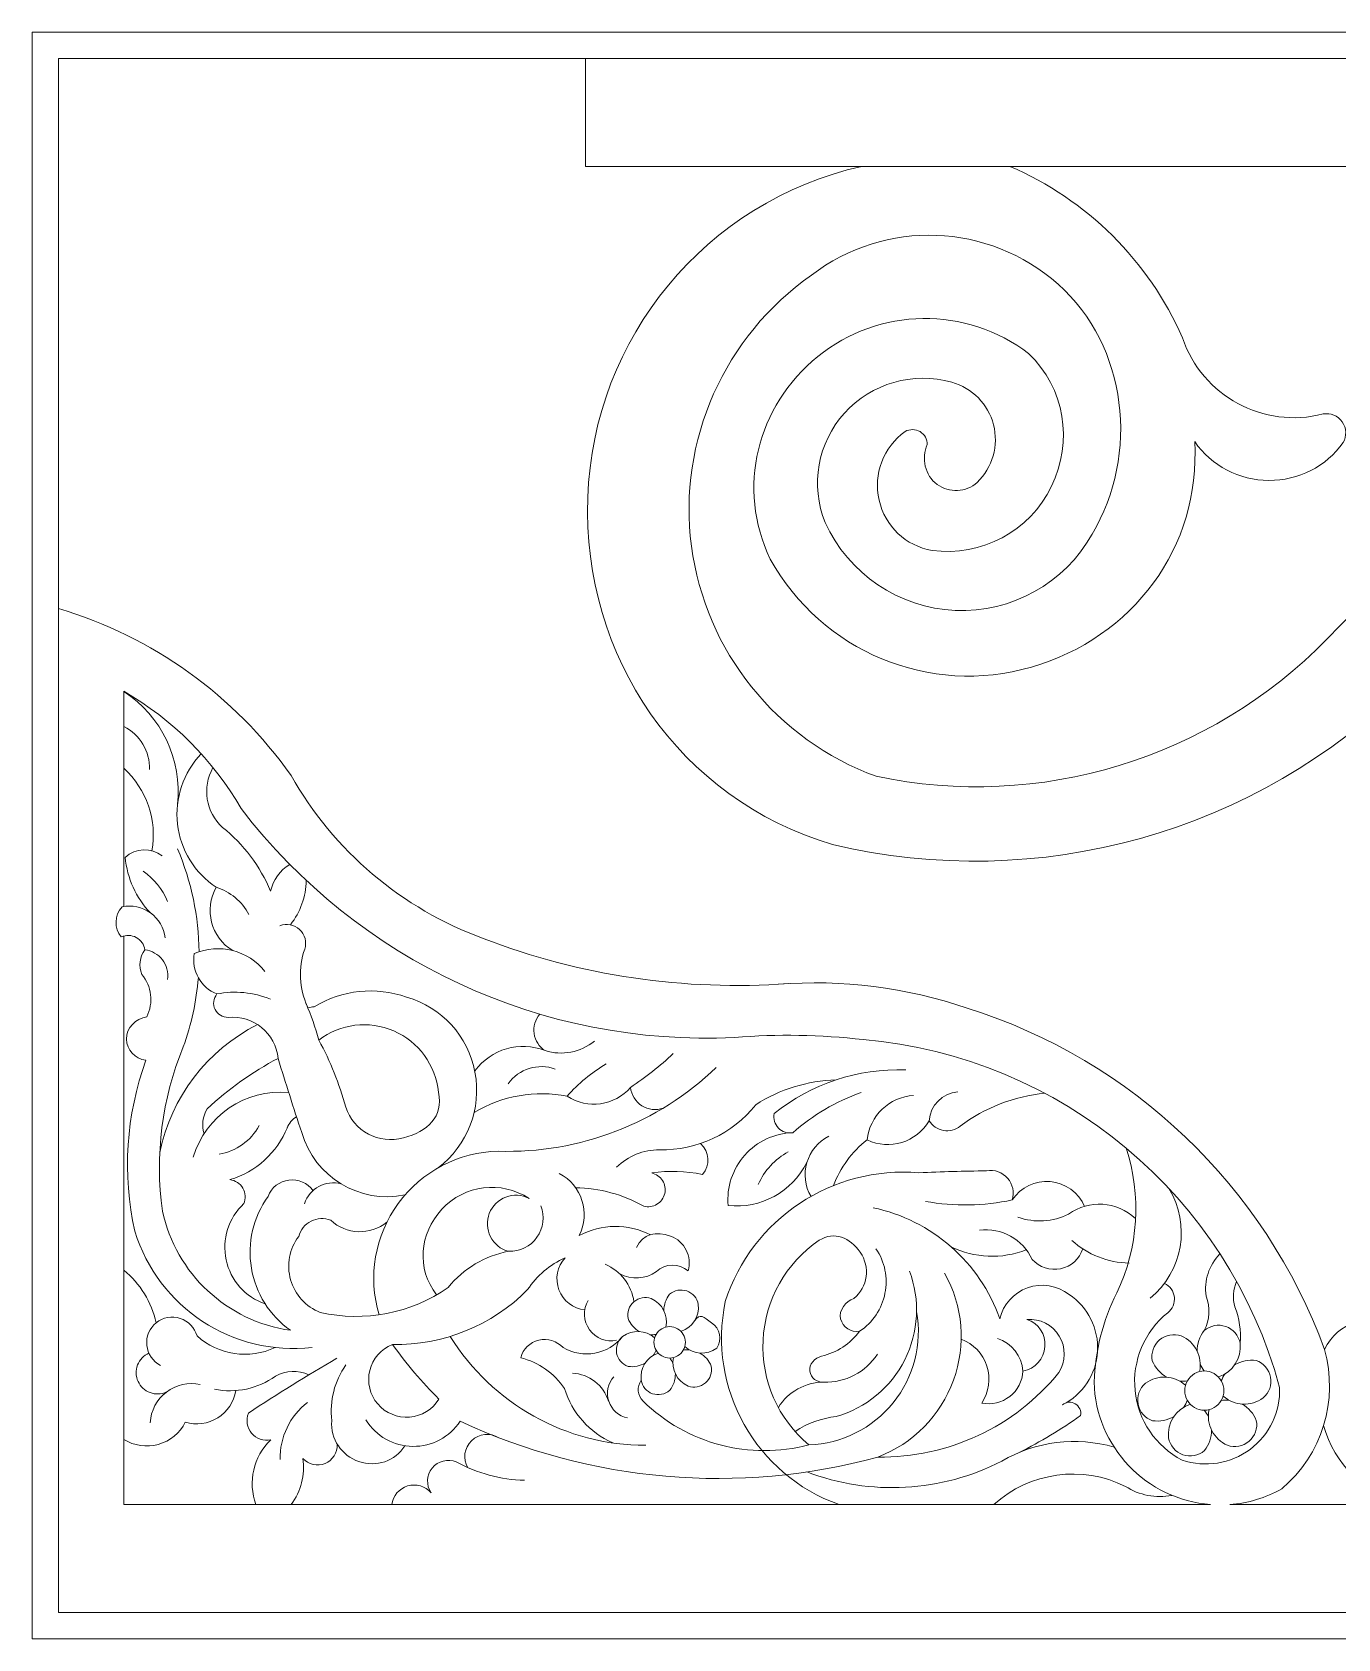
# Model space of a CAD drawing. Header units: millimetres. Extents: x 4867 to 5113, y 1528 to 1787.
# Drawn here: x 4868.6 to 4967.8, y 1665.4 to 1787.4 of the extents above; entities that cross this region are included whole.
import ezdxf

# ---------------------------------------------------------------- set-up
doc = ezdxf.new("R2010")
doc.units = ezdxf.units.MM
doc.header["$MEASUREMENT"] = 0
doc.layers.add('SITARA ALL', color=18, linetype='Continuous', true_color=0x000000)

msp = doc.modelspace()

# ---------------------------------------------------------------- linework, layer by layer
at = {"layer": 'SITARA ALL', "lineweight": 9}
for points, knots in [([(4868.61, 1787.41), (4868.61, 1787.41), (5112.61, 1787.41), (5112.61, 1787.41), (5112.61, 1787.41), (5112.61, 1665.41), (5112.61, 1665.41), (5112.61, 1665.41), (4868.61, 1665.41), (4868.61, 1665.41), (4868.61, 1665.41), (4868.61, 1787.41), (4868.61, 1787.41)], [0, 0, 0, 0, 0.25, 0.25, 0.25, 0.5, 0.5, 0.5, 0.75, 0.75, 0.75, 1, 1, 1, 1]), ([(4870.61, 1785.41), (4870.61, 1785.41), (4870.61, 1667.41), (4870.61, 1667.41), (4870.61, 1667.41), (5110.61, 1667.41), (5110.61, 1667.41), (5110.61, 1667.41), (5110.61, 1785.41), (5110.61, 1785.41), (5110.61, 1785.41), (4870.61, 1785.41), (4870.61, 1785.41)], [0, 0, 0, 0, 0.25, 0.25, 0.25, 0.5, 0.5, 0.5, 0.75, 0.75, 0.75, 1, 1, 1, 1]), ([(5003.82, 1777.22), (5003.82, 1777.22), (4910.63, 1777.22), (4910.63, 1777.22), (4910.63, 1777.22), (4910.63, 1785.41), (4910.63, 1785.41), (4910.63, 1785.41), (5110.61, 1785.41), (5110.61, 1785.41), (5110.61, 1785.41), (5110.61, 1709.18), (5110.61, 1709.18), (5103.47, 1711.3), (5097.25, 1715.77), (5092.95, 1721.85), (5089.7, 1727.58), (5084.53, 1731.97), (5078.34, 1734.23), (5070.96, 1737.07), (5063.06, 1738.24), (5055.17, 1737.66)], [0, 0, 0, 0, 0.125, 0.125, 0.125, 0.25, 0.25, 0.25, 0.375, 0.375, 0.375, 0.5, 0.5, 0.5, 0.625, 0.625, 0.625, 0.75, 0.75, 0.75, 1, 1, 1, 1]), ([(5014.53, 1771.21), (5013.7, 1774.16), (5011.38, 1776.45), (5008.42, 1777.24), (5005.46, 1778.03), (5002.33, 1777.23), (5000.14, 1775.09), (4989.15, 1763.76), (4978.08, 1752.5), (4966.94, 1741.33), (4958.07, 1732.22), (4945.14, 1728.29), (4932.7, 1730.91), (4925.13, 1733.67), (4919.73, 1740.41), (4918.68, 1748.39), (4917.63, 1756.38), (4921.19, 1764.34), (4927.79, 1768.96), (4933.39, 1773.25), (4941.25, 1772.96), (4946.53, 1768.27), (4951.8, 1763.58), (4952.72, 1755.35), (4949.11, 1749.29), (4947.01, 1745.56), (4943, 1743.32), (4938.72, 1743.5), (4934.45, 1743.68), (4930.61, 1746.29), (4928.83, 1750.18), (4927.69, 1753), (4928.27, 1756.23), (4930.3, 1758.49), (4932.34, 1760.75), (4935.52, 1761.65), (4938.45, 1760.83), (4940.01, 1760.4), (4941.22, 1759.16), (4941.62, 1757.6), (4942.03, 1756.03), (4941.54, 1754.35), (4940.38, 1753.22), (4939.53, 1752.46), (4938.26, 1752.4), (4937.34, 1753.07), (4936.41, 1753.75), (4936.12, 1755.05), (4936.59, 1756.09), (4936.6, 1756.49), (4936.39, 1756.87), (4936.04, 1757.08), (4935.69, 1757.28), (4935.27, 1757.29), (4934.91, 1757.09), (4933.26, 1755.91), (4932.48, 1753.86), (4932.93, 1751.88), (4933.38, 1749.9), (4934.95, 1748.4), (4936.95, 1748.06), (4940.71, 1747.55), (4944.38, 1749.51), (4946.03, 1752.93), (4947.69, 1756.35), (4947.03, 1760.37), (4944.29, 1763.01), (4939.55, 1766.64), (4932.92, 1766.55), (4928.28, 1762.78), (4923.64, 1759.01), (4922.08, 1752.8), (4924.67, 1747.4), (4928.55, 1740.37), (4936.78, 1736.96), (4944.5, 1739.2), (4952.21, 1741.43), (4957.37, 1748.3), (4956.9, 1756.32), (4958.18, 1754.48), (4960.29, 1753.38), (4962.53, 1753.37), (4964.78, 1753.36), (4966.88, 1754.42), (4968.18, 1756.25), (4968.46, 1756.75), (4968.43, 1757.36), (4968.1, 1757.82), (4967.78, 1758.29), (4967.22, 1758.52), (4966.66, 1758.42), (4962.13, 1757.25), (4957.47, 1759.78), (4955.97, 1764.21), (4953.4, 1770.05), (4948.72, 1774.7), (4942.86, 1777.22)], [0, 0, 0, 0, 0.030303, 0.030303, 0.030303, 0.060606, 0.060606, 0.060606, 0.090909, 0.090909, 0.090909, 0.121212, 0.121212, 0.121212, 0.151515, 0.151515, 0.151515, 0.181818, 0.181818, 0.181818, 0.212121, 0.212121, 0.212121, 0.242424, 0.242424, 0.242424, 0.272727, 0.272727, 0.272727, 0.30303, 0.30303, 0.30303, 0.333333, 0.333333, 0.333333, 0.363636, 0.363636, 0.363636, 0.393939, 0.393939, 0.393939, 0.424242, 0.424242, 0.424242, 0.454545, 0.454545, 0.454545, 0.484848, 0.484848, 0.484848, 0.515152, 0.515152, 0.515152, 0.545455, 0.545455, 0.545455, 0.575758, 0.575758, 0.575758, 0.606061, 0.606061, 0.606061, 0.636364, 0.636364, 0.636364, 0.666667, 0.666667, 0.666667, 0.69697, 0.69697, 0.69697, 0.727273, 0.727273, 0.727273, 0.757576, 0.757576, 0.757576, 0.787879, 0.787879, 0.787879, 0.818182, 0.818182, 0.818182, 0.848485, 0.848485, 0.848485, 0.878788, 0.878788, 0.878788, 0.909091, 0.909091, 0.909091, 0.939394, 0.939394, 0.939394, 1, 1, 1, 1]), ([(4931.62, 1777.22), (4919.77, 1774.54), (4911.22, 1764.22), (4910.81, 1752.08), (4910.39, 1739.95), (4917.76, 1729.2), (4929.39, 1725.73), (4945.08, 1722), (4961.57, 1726.62), (4973.02, 1737.98), (4974.52, 1739.23), (4976.12, 1740.37), (4977.79, 1741.39), (4979.46, 1743.24), (4981.97, 1744.11), (4984.43, 1743.7), (4986.9, 1743.3), (4989, 1741.65), (4989.99, 1739.35), (4991.64, 1739.8), (4992.88, 1741.15), (4993.19, 1742.83), (4993.5, 1744.51), (4992.85, 1746.2), (4991.47, 1747.21), (4987.65, 1749), (4983.16, 1748.64), (4979.68, 1746.25)], [0, 0, 0, 0, 0.1, 0.1, 0.1, 0.2, 0.2, 0.2, 0.3, 0.3, 0.3, 0.4, 0.4, 0.4, 0.5, 0.5, 0.5, 0.6, 0.6, 0.6, 0.7, 0.7, 0.7, 0.8, 0.8, 0.8, 1, 1, 1, 1]), ([(4977.39, 1675.61), (4977.39, 1675.61), (5070.58, 1675.61), (5070.58, 1675.61), (5070.58, 1675.61), (5070.58, 1667.41), (5070.58, 1667.41), (5070.58, 1667.41), (4870.61, 1667.41), (4870.61, 1667.41), (4870.61, 1667.41), (4870.61, 1743.65), (4870.61, 1743.65), (4877.75, 1741.52), (4883.97, 1737.06), (4888.27, 1730.98), (4891.51, 1725.24), (4896.69, 1720.85), (4902.87, 1718.59), (4910.25, 1715.76), (4918.16, 1714.59), (4926.04, 1715.17)], [0, 0, 0, 0, 0.125, 0.125, 0.125, 0.25, 0.25, 0.25, 0.375, 0.375, 0.375, 0.5, 0.5, 0.5, 0.625, 0.625, 0.625, 0.75, 0.75, 0.75, 1, 1, 1, 1]), ([(4875.57, 1721.03), (4875.57, 1721.03), (4875.57, 1737.36), (4875.57, 1737.36), (4879.27, 1735.23), (4882.35, 1732.15), (4884.48, 1728.45), (4893.37, 1716.85), (4907.37, 1710.36), (4921.96, 1711.08), (4925.21, 1711.34), (4928.48, 1711.29), (4931.72, 1710.92), (4946.75, 1709.62), (4959.39, 1699.06), (4963.35, 1684.5), (4963.42, 1682.66), (4962.58, 1680.91), (4961.11, 1679.8), (4959.63, 1678.7), (4957.7, 1678.4), (4955.95, 1678.98), (4953.94, 1680.03), (4952.6, 1682.02), (4952.37, 1684.27), (4952.15, 1686.53), (4953.09, 1688.76), (4954.86, 1690.18), (4955.22, 1690.46), (4955.41, 1690.91), (4955.36, 1691.37), (4955.3, 1691.82), (4955.02, 1692.22), (4954.6, 1692.4)], [0, 0, 0, 0, 0.083333, 0.083333, 0.083333, 0.166667, 0.166667, 0.166667, 0.25, 0.25, 0.25, 0.333333, 0.333333, 0.333333, 0.416667, 0.416667, 0.416667, 0.5, 0.5, 0.5, 0.583333, 0.583333, 0.583333, 0.666667, 0.666667, 0.666667, 0.75, 0.75, 0.75, 0.833333, 0.833333, 0.833333, 1, 1, 1, 1]), ([(4885.07, 1720.42), (4884.55, 1721.41), (4883.65, 1722.15), (4882.58, 1722.48), (4880.94, 1723.57), (4879.87, 1725.33), (4879.65, 1727.28), (4879.43, 1729.23), (4880.09, 1731.19), (4881.45, 1732.61)], [0, 0, 0, 0, 0.25, 0.25, 0.25, 0.5, 0.5, 0.5, 1, 1, 1, 1]), ([(4882.34, 1731.57), (4881.5, 1730.07), (4881.79, 1728.19), (4883.06, 1727.03), (4884.67, 1725.75), (4885.92, 1724.08), (4886.72, 1722.19), (4886.91, 1723.03), (4887.43, 1723.77), (4888.17, 1724.22)], [0, 0, 0, 0, 0.25, 0.25, 0.25, 0.5, 0.5, 0.5, 1, 1, 1, 1]), ([(4878.49, 1724.86), (4877.65, 1725.52), (4876.45, 1725.47), (4875.67, 1724.75), (4875.83, 1723.17), (4876.5, 1721.69), (4877.59, 1720.53)], [0, 0, 0, 0, 0.333333, 0.333333, 0.333333, 1, 1, 1, 1]), ([(4966.68, 1681.62), (4967.51, 1678.67), (4969.84, 1676.38), (4972.79, 1675.59), (4975.75, 1674.79), (4978.88, 1675.6), (4981.08, 1677.73), (4992.06, 1689.07), (5003.13, 1700.32), (5014.28, 1711.5), (5023.15, 1720.61), (5036.08, 1724.53), (5048.52, 1721.91), (5056.08, 1719.15), (5061.48, 1712.41), (5062.53, 1704.43), (5063.58, 1696.45), (5060.02, 1688.49), (5053.42, 1683.87), (5047.82, 1679.57), (5039.96, 1679.86), (5034.69, 1684.56), (5029.42, 1689.25), (5028.49, 1697.47), (5032.1, 1703.53), (5034.2, 1707.26), (5038.21, 1709.5), (5042.49, 1709.32), (5046.77, 1709.15), (5050.6, 1706.54), (5052.39, 1702.65), (5053.52, 1699.82), (5052.95, 1696.6), (5050.91, 1694.34), (5048.88, 1692.07), (5045.69, 1691.17), (5042.76, 1692), (5041.2, 1692.43), (5039.99, 1693.66), (5039.59, 1695.23), (5039.19, 1696.8), (5039.67, 1698.47), (5040.83, 1699.6), (5041.68, 1700.37), (5042.95, 1700.43), (5043.88, 1699.75), (5044.8, 1699.07), (5045.09, 1697.78), (5044.62, 1696.73), (5044.61, 1696.33), (5044.83, 1695.95), (5045.17, 1695.75), (5045.52, 1695.54), (5045.95, 1695.54), (5046.3, 1695.73), (5047.95, 1696.91), (5048.74, 1698.97), (5048.28, 1700.95), (5047.83, 1702.92), (5046.27, 1704.43), (5044.27, 1704.77), (5040.5, 1705.28), (5036.84, 1703.31), (5035.18, 1699.89), (5033.53, 1696.48), (5034.19, 1692.45), (5036.92, 1689.82), (5041.67, 1686.18), (5048.29, 1686.28), (5052.93, 1690.05), (5057.57, 1693.82), (5059.14, 1700.03), (5056.55, 1705.42), (5052.67, 1712.45), (5044.43, 1715.86), (5036.72, 1713.63), (5029, 1711.39), (5023.84, 1704.53), (5024.32, 1696.51), (5023.03, 1698.35), (5020.93, 1699.45), (5018.68, 1699.46), (5016.44, 1699.47), (5014.34, 1698.4), (5013.03, 1696.57), (5012.75, 1696.08), (5012.78, 1695.47), (5013.11, 1695), (5013.44, 1694.54), (5013.99, 1694.3), (5014.55, 1694.4), (5019.08, 1695.57), (5023.74, 1693.04), (5025.25, 1688.62), (5027.81, 1682.77), (5032.49, 1678.13), (5038.35, 1675.61)], [0, 0, 0, 0, 0.030303, 0.030303, 0.030303, 0.060606, 0.060606, 0.060606, 0.090909, 0.090909, 0.090909, 0.121212, 0.121212, 0.121212, 0.151515, 0.151515, 0.151515, 0.181818, 0.181818, 0.181818, 0.212121, 0.212121, 0.212121, 0.242424, 0.242424, 0.242424, 0.272727, 0.272727, 0.272727, 0.30303, 0.30303, 0.30303, 0.333333, 0.333333, 0.333333, 0.363636, 0.363636, 0.363636, 0.393939, 0.393939, 0.393939, 0.424242, 0.424242, 0.424242, 0.454545, 0.454545, 0.454545, 0.484848, 0.484848, 0.484848, 0.515152, 0.515152, 0.515152, 0.545455, 0.545455, 0.545455, 0.575758, 0.575758, 0.575758, 0.606061, 0.606061, 0.606061, 0.636364, 0.636364, 0.636364, 0.666667, 0.666667, 0.666667, 0.69697, 0.69697, 0.69697, 0.727273, 0.727273, 0.727273, 0.757576, 0.757576, 0.757576, 0.787879, 0.787879, 0.787879, 0.818182, 0.818182, 0.818182, 0.848485, 0.848485, 0.848485, 0.878788, 0.878788, 0.878788, 0.909091, 0.909091, 0.909091, 0.939394, 0.939394, 0.939394, 1, 1, 1, 1]), ([(4878.89, 1715.49), (4878.97, 1716.02), (4878.83, 1716.56), (4878.5, 1716.98), (4878.18, 1717.4), (4877.7, 1717.67), (4877.16, 1717.73), (4877.11, 1718.13), (4876.87, 1718.47), (4876.52, 1718.67), (4876.16, 1718.86), (4875.75, 1718.87), (4875.38, 1718.71), (4874.82, 1719.38), (4874.85, 1720.36), (4875.44, 1721), (4876.19, 1721.15), (4876.96, 1720.98), (4877.59, 1720.54), (4878.21, 1720.09), (4878.62, 1719.41), (4878.72, 1718.65)], [0, 0, 0, 0, 0.125, 0.125, 0.125, 0.25, 0.25, 0.25, 0.375, 0.375, 0.375, 0.5, 0.5, 0.5, 0.625, 0.625, 0.625, 0.75, 0.75, 0.75, 1, 1, 1, 1]), ([(4887.42, 1719.56), (4887.93, 1719.77), (4888.52, 1719.66), (4888.92, 1719.28), (4889.33, 1718.9), (4889.48, 1718.32), (4889.31, 1717.79), (4888.82, 1716.36), (4888.9, 1714.8), (4889.51, 1713.41)], [0, 0, 0, 0, 0.25, 0.25, 0.25, 0.5, 0.5, 0.5, 1, 1, 1, 1]), ([(4951.69, 1702.69), (4952.88, 1699.07), (4952.63, 1695.12), (4950.98, 1691.68), (4949.93, 1689.57), (4949.34, 1687.27), (4949.26, 1684.91), (4949.39, 1680), (4953.21, 1675.98), (4958.11, 1675.61), (4958.11, 1675.61), (4875.57, 1675.61), (4875.57, 1675.61), (4875.57, 1675.61), (4875.57, 1718.77), (4875.57, 1718.77)], [0, 0, 0, 0, 0.166667, 0.166667, 0.166667, 0.333333, 0.333333, 0.333333, 0.5, 0.5, 0.5, 0.666667, 0.666667, 0.666667, 1, 1, 1, 1]), ([(4886.7, 1713.98), (4885.41, 1714.51), (4884, 1714.65), (4882.64, 1714.38), (4881.41, 1714.86), (4880.7, 1716.14), (4880.92, 1717.44), (4882.81, 1718.26), (4885.02, 1717.7), (4886.29, 1716.08)], [0, 0, 0, 0, 0.25, 0.25, 0.25, 0.5, 0.5, 0.5, 1, 1, 1, 1]), ([(4889.87, 1687.53), (4883.85, 1686.86), (4878.19, 1690.57), (4876.4, 1696.36), (4875.44, 1700.68), (4875.74, 1705.19), (4877.25, 1709.35), (4876.42, 1709.44), (4875.79, 1710.13), (4875.77, 1710.96), (4875.75, 1711.79), (4876.49, 1712.52), (4877.31, 1712.65), (4877.84, 1713.7), (4877.7, 1714.97), (4876.94, 1715.87), (4876.68, 1716.48), (4876.77, 1717.19), (4877.16, 1717.73)], [0, 0, 0, 0, 0.142857, 0.142857, 0.142857, 0.285714, 0.285714, 0.285714, 0.428571, 0.428571, 0.428571, 0.571429, 0.571429, 0.571429, 0.714286, 0.714286, 0.714286, 1, 1, 1, 1]), ([(4889.94, 1699.44), (4889.52, 1700.03), (4888.82, 1700.34), (4888.1, 1700.25), (4887.39, 1700.16), (4886.78, 1699.69), (4886.53, 1699.01), (4885.4, 1697.44), (4884.94, 1695.48), (4885.26, 1693.57), (4885.58, 1691.65), (4886.64, 1689.95), (4888.23, 1688.84), (4883.41, 1689.52), (4879.53, 1693.14), (4878.5, 1697.9), (4877.92, 1702.12), (4878.47, 1706.42), (4880.09, 1710.36), (4880.7, 1712.06), (4881.08, 1713.82), (4881.23, 1715.62)], [0, 0, 0, 0, 0.125, 0.125, 0.125, 0.25, 0.25, 0.25, 0.375, 0.375, 0.375, 0.5, 0.5, 0.5, 0.625, 0.625, 0.625, 0.75, 0.75, 0.75, 1, 1, 1, 1]), ([(4966.76, 1687.39), (4962.22, 1699.77), (4952.2, 1709.35), (4939.62, 1713.31), (4935, 1714.87), (4930.12, 1715.49), (4925.26, 1715.12)], [0, 0, 0, 0, 0.333333, 0.333333, 0.333333, 1, 1, 1, 1]), ([(4882.64, 1714.38), (4882.37, 1714.05), (4882.32, 1713.59), (4882.5, 1713.21), (4882.69, 1712.83), (4883.07, 1712.59), (4883.5, 1712.6), (4885.4, 1712.79), (4887.1, 1711.39), (4887.29, 1709.49), (4887.86, 1707.6), (4888.46, 1705.73), (4889.08, 1703.86), (4890.07, 1700.48), (4893.47, 1698.42), (4896.92, 1699.12)], [0, 0, 0, 0, 0.166667, 0.166667, 0.166667, 0.333333, 0.333333, 0.333333, 0.5, 0.5, 0.5, 0.666667, 0.666667, 0.666667, 1, 1, 1, 1]), ([(4899.45, 1701.19), (4901.68, 1702.88), (4902.76, 1705.68), (4902.24, 1708.43), (4901.72, 1711.18), (4899.73, 1713.38), (4897.04, 1714.14), (4894.71, 1714.96), (4892.14, 1714.7), (4890.03, 1713.41), (4889.87, 1713.39), (4889.71, 1713.36), (4889.54, 1713.33)], [0, 0, 0, 0, 0.2, 0.2, 0.2, 0.4, 0.4, 0.4, 0.6, 0.6, 0.6, 1, 1, 1, 1]), ([(4890.38, 1710.87), (4891.26, 1709.26), (4891.94, 1707.56), (4892.42, 1705.79), (4893.02, 1703.97), (4894.95, 1702.94), (4896.8, 1703.45), (4898.65, 1703.95), (4899.86, 1705.04), (4899.46, 1706.92), (4899.26, 1708.97), (4897.96, 1710.75), (4896.07, 1711.57), (4894.18, 1712.39), (4892.01, 1712.13), (4890.38, 1710.87), (4890.12, 1711.82), (4889.8, 1712.75), (4889.41, 1713.65)], [0, 0, 0, 0, 0.142857, 0.142857, 0.142857, 0.285714, 0.285714, 0.285714, 0.428571, 0.428571, 0.428571, 0.571429, 0.571429, 0.571429, 0.714286, 0.714286, 0.714286, 1, 1, 1, 1]), ([(4907.16, 1712.85), (4906.81, 1712.44), (4906.66, 1711.9), (4906.73, 1711.37), (4906.81, 1710.84), (4907.11, 1710.37), (4907.56, 1710.08)], [0, 0, 0, 0, 0.333333, 0.333333, 0.333333, 1, 1, 1, 1]), ([(5008.35, 1712.13), (5000.11, 1705.94), (4992.76, 1698.65), (4986.5, 1690.46), (4984.02, 1686.49), (4979.76, 1683.97), (4975.09, 1683.71), (4975.71, 1686), (4974.49, 1688.39), (4972.27, 1689.23), (4970.04, 1690.07), (4967.8, 1689.52), (4966.76, 1687.39), (4967.84, 1683.53), (4966.57, 1679.39), (4963.51, 1676.8), (4962.3, 1676.12), (4960.95, 1675.71), (4959.57, 1675.61), (4959.57, 1675.61), (4972.68, 1675.61), (4972.68, 1675.61)], [0, 0, 0, 0, 0.125, 0.125, 0.125, 0.25, 0.25, 0.25, 0.375, 0.375, 0.375, 0.5, 0.5, 0.5, 0.625, 0.625, 0.625, 0.75, 0.75, 0.75, 1, 1, 1, 1]), ([(4911.31, 1710.8), (4910.26, 1709.94), (4908.85, 1709.67), (4907.56, 1710.08), (4905.64, 1710.84), (4903.45, 1710.2), (4902.23, 1708.54)], [0, 0, 0, 0, 0.333333, 0.333333, 0.333333, 1, 1, 1, 1]), ([(4887.29, 1709.49), (4885.33, 1708.45), (4883.51, 1707.16), (4881.89, 1705.65), (4881.56, 1705.07), (4881.48, 1704.4), (4881.66, 1703.76)], [0, 0, 0, 0, 0.333333, 0.333333, 0.333333, 1, 1, 1, 1]), ([(4920.57, 1708.8), (4916.14, 1704.55), (4910.17, 1702.25), (4904.02, 1702.44), (4901, 1702.38), (4898.19, 1700.91), (4896.41, 1698.47), (4894.63, 1696.03), (4894.09, 1692.92), (4894.96, 1690.02)], [0, 0, 0, 0, 0.25, 0.25, 0.25, 0.5, 0.5, 0.5, 1, 1, 1, 1]), ([(4934.96, 1708.61), (4931.33, 1708.75), (4927.79, 1707.57), (4924.96, 1705.3), (4924.88, 1704.9), (4925, 1704.49), (4925.29, 1704.2), (4925.57, 1703.9), (4925.98, 1703.77), (4926.38, 1703.84), (4924.98, 1703.8), (4923.66, 1703.19), (4922.73, 1702.14), (4921.8, 1701.09), (4921.34, 1699.71), (4921.47, 1698.32), (4923.95, 1698.05), (4926.33, 1699.35), (4927.44, 1701.58)], [0, 0, 0, 0, 0.142857, 0.142857, 0.142857, 0.285714, 0.285714, 0.285714, 0.428571, 0.428571, 0.428571, 0.571429, 0.571429, 0.571429, 0.714286, 0.714286, 0.714286, 1, 1, 1, 1]), ([(4902.19, 1705.38), (4904.3, 1706.66), (4906.82, 1707.09), (4909.24, 1706.61), (4910.79, 1705.6), (4912.84, 1705.89), (4914.05, 1707.28), (4914.11, 1706.71), (4914.43, 1706.2), (4914.92, 1705.89), (4915.4, 1705.58), (4916, 1705.52), (4916.54, 1705.71)], [0, 0, 0, 0, 0.2, 0.2, 0.2, 0.4, 0.4, 0.4, 0.6, 0.6, 0.6, 1, 1, 1, 1]), ([(4912.99, 1701.23), (4913.86, 1702.08), (4915.04, 1702.56), (4916.26, 1702.55), (4919.1, 1702.48), (4921.8, 1703.75), (4923.56, 1705.97), (4925.39, 1707.14), (4927.49, 1707.79), (4929.66, 1707.86)], [0, 0, 0, 0, 0.25, 0.25, 0.25, 0.5, 0.5, 0.5, 1, 1, 1, 1]), ([(4932.02, 1703.3), (4933.73, 1702.48), (4935.77, 1703.11), (4936.73, 1704.75), (4936.82, 1705.92), (4937.74, 1706.85), (4938.9, 1706.96)], [0, 0, 0, 0, 0.333333, 0.333333, 0.333333, 1, 1, 1, 1]), ([(4945.52, 1706.84), (4943.19, 1706.62), (4940.96, 1705.75), (4939.09, 1704.34), (4938.73, 1704.06), (4938.27, 1703.94), (4937.82, 1704.02), (4937.37, 1704.1), (4936.97, 1704.36), (4936.73, 1704.75)], [0, 0, 0, 0, 0.25, 0.25, 0.25, 0.5, 0.5, 0.5, 1, 1, 1, 1]), ([(4935.55, 1706.68), (4933.71, 1706.55), (4932.23, 1705.13), (4932.02, 1703.3), (4930.86, 1702.4), (4929.98, 1701.2), (4929.47, 1699.83)], [0, 0, 0, 0, 0.333333, 0.333333, 0.333333, 1, 1, 1, 1]), ([(4886.31, 1690.85), (4884.8, 1691.36), (4883.68, 1692.63), (4883.34, 1694.19), (4883.01, 1695.74), (4883.52, 1697.37), (4884.68, 1698.46), (4884.84, 1698.84), (4884.81, 1699.28), (4884.61, 1699.63), (4884.4, 1699.99), (4884.04, 1700.23), (4883.63, 1700.28), (4885.61, 1700.87), (4887.21, 1702.33), (4887.99, 1704.25)], [0, 0, 0, 0, 0.166667, 0.166667, 0.166667, 0.333333, 0.333333, 0.333333, 0.5, 0.5, 0.5, 0.666667, 0.666667, 0.666667, 1, 1, 1, 1]), ([(4929.11, 1703.57), (4928.3, 1703.17), (4927.7, 1702.45), (4927.45, 1701.58), (4927.19, 1700.72), (4927.3, 1699.79), (4927.76, 1699.01)], [0, 0, 0, 0, 0.333333, 0.333333, 0.333333, 1, 1, 1, 1]), ([(4919.37, 1703.02), (4920.05, 1702.41), (4920.12, 1701.37), (4919.52, 1700.67), (4918.25, 1700.95), (4916.94, 1700.98), (4915.66, 1700.79), (4916, 1700.71), (4916.29, 1700.51), (4916.48, 1700.21), (4916.67, 1699.92), (4916.73, 1699.56), (4916.65, 1699.22), (4916.57, 1698.89), (4916.36, 1698.59), (4916.06, 1698.41), (4915.77, 1698.23), (4915.41, 1698.18), (4915.07, 1698.26), (4913.48, 1699.16), (4911.7, 1699.64), (4909.87, 1699.67)], [0, 0, 0, 0, 0.125, 0.125, 0.125, 0.25, 0.25, 0.25, 0.375, 0.375, 0.375, 0.5, 0.5, 0.5, 0.625, 0.625, 0.625, 0.75, 0.75, 0.75, 1, 1, 1, 1]), ([(4915.57, 1696.1), (4913.86, 1696.96), (4911.84, 1696.94), (4910.15, 1696.03), (4911.02, 1697.76), (4910.35, 1699.85), (4908.64, 1700.75)], [0, 0, 0, 0, 0.333333, 0.333333, 0.333333, 1, 1, 1, 1]), ([(4948.54, 1698.25), (4948.08, 1699.31), (4947.08, 1700.03), (4945.93, 1700.13), (4944.79, 1700.23), (4943.68, 1699.7), (4943.05, 1698.74), (4943.22, 1699.32), (4943.09, 1699.94), (4942.69, 1700.39), (4942.29, 1700.84), (4941.7, 1701.06), (4941.1, 1700.95), (4939.39, 1700.93), (4937.67, 1700.88), (4935.96, 1700.8), (4929.37, 1701.36), (4923.27, 1697.31), (4921.25, 1691.02), (4919.88, 1684.44), (4923.56, 1677.86), (4929.89, 1675.61)], [0, 0, 0, 0, 0.125, 0.125, 0.125, 0.25, 0.25, 0.25, 0.375, 0.375, 0.375, 0.5, 0.5, 0.5, 0.625, 0.625, 0.625, 0.75, 0.75, 0.75, 1, 1, 1, 1]), ([(4907.24, 1698.29), (4907.55, 1697.5), (4907.44, 1696.6), (4906.95, 1695.91), (4906.46, 1695.21), (4905.64, 1694.81), (4904.79, 1694.84), (4904.19, 1694.99), (4903.69, 1695.4), (4903.42, 1695.95), (4903.14, 1696.5), (4903.11, 1697.14), (4903.33, 1697.72), (4903.55, 1698.29), (4904.01, 1698.74), (4904.58, 1698.96), (4905.16, 1699.18), (4905.8, 1699.14), (4906.35, 1698.85), (4904.24, 1700.24), (4901.44, 1699.89), (4899.73, 1698.03), (4898.02, 1696.17), (4897.77, 1693.53), (4899.33, 1691.54)], [0, 0, 0, 0, 0.111111, 0.111111, 0.111111, 0.222222, 0.222222, 0.222222, 0.333333, 0.333333, 0.333333, 0.444444, 0.444444, 0.444444, 0.555556, 0.555556, 0.555556, 0.666667, 0.666667, 0.666667, 0.777778, 0.777778, 0.777778, 1, 1, 1, 1]), ([(4943.48, 1697.44), (4944.74, 1696.98), (4946.13, 1697.06), (4947.32, 1697.66), (4948.87, 1698.78), (4951, 1698.64), (4952.4, 1697.34)], [0, 0, 0, 0, 0.333333, 0.333333, 0.333333, 1, 1, 1, 1]), ([(4895.55, 1697.05), (4894.29, 1696.03), (4892.47, 1696.1), (4891.28, 1697.2), (4890.8, 1697.39), (4890.26, 1697.36), (4889.79, 1697.13), (4889.33, 1696.89), (4888.99, 1696.47), (4888.85, 1695.97), (4888.14, 1695.03), (4887.91, 1693.81), (4888.24, 1692.68), (4888.56, 1691.54), (4889.39, 1690.63), (4890.49, 1690.2), (4893.85, 1689.44), (4897.38, 1690.12), (4900.21, 1692.1), (4901.36, 1693.53), (4902.98, 1694.5), (4904.79, 1694.84)], [0, 0, 0, 0, 0.125, 0.125, 0.125, 0.25, 0.25, 0.25, 0.375, 0.375, 0.375, 0.5, 0.5, 0.5, 0.625, 0.625, 0.625, 0.75, 0.75, 0.75, 1, 1, 1, 1]), ([(4943.57, 1679.56), (4945.19, 1680.38), (4946.75, 1681.31), (4948.23, 1682.36), (4948.3, 1682.72), (4948.14, 1683.08), (4947.83, 1683.26), (4947.52, 1683.45), (4947.13, 1683.42), (4946.85, 1683.18), (4948.4, 1683.96), (4949.42, 1685.5), (4949.52, 1687.23), (4949.62, 1688.96), (4948.8, 1690.6), (4947.36, 1691.56), (4946.46, 1692.25), (4945.28, 1692.45), (4944.21, 1692.07), (4943.15, 1691.69), (4942.35, 1690.81), (4942.1, 1689.71), (4940.59, 1694.01), (4936.94, 1697.21), (4932.47, 1698.15)], [0, 0, 0, 0, 0.111111, 0.111111, 0.111111, 0.222222, 0.222222, 0.222222, 0.333333, 0.333333, 0.333333, 0.444444, 0.444444, 0.444444, 0.555556, 0.555556, 0.555556, 0.666667, 0.666667, 0.666667, 0.777778, 0.777778, 0.777778, 1, 1, 1, 1]), ([(4913.24, 1693.12), (4914.13, 1692.64), (4915.2, 1692.72), (4916.02, 1693.31), (4916.7, 1693.93), (4917.73, 1693.94), (4918.43, 1693.35), (4918.74, 1694.45), (4918.16, 1695.6), (4917.09, 1696), (4916.01, 1696.39), (4914.97, 1696.18), (4914.5, 1695.14)], [0, 0, 0, 0, 0.2, 0.2, 0.2, 0.4, 0.4, 0.4, 0.6, 0.6, 0.6, 1, 1, 1, 1]), ([(4928.73, 1684.91), (4928.21, 1684.87), (4927.75, 1685.23), (4927.67, 1685.74), (4927.59, 1686.25), (4928.06, 1686.76), (4928.56, 1686.87), (4929.72, 1687.15), (4930.74, 1687.82), (4931.45, 1688.77), (4930.8, 1688.66), (4930.17, 1689.07), (4930.01, 1689.71), (4929.85, 1690.35), (4930.39, 1691.05), (4931.02, 1691.26), (4932.07, 1692.12), (4932.28, 1693.65), (4931.5, 1694.77), (4930.71, 1695.89), (4929.55, 1696.38), (4928.38, 1695.68), (4925.85, 1693.96), (4924.27, 1691.15), (4924.12, 1688.09), (4923.97, 1685.04), (4925.25, 1682.1), (4927.6, 1680.14)], [0, 0, 0, 0, 0.1, 0.1, 0.1, 0.2, 0.2, 0.2, 0.3, 0.3, 0.3, 0.4, 0.4, 0.4, 0.5, 0.5, 0.5, 0.6, 0.6, 0.6, 0.7, 0.7, 0.7, 0.8, 0.8, 0.8, 1, 1, 1, 1]), ([(4948.4, 1695.03), (4948.15, 1694.26), (4947.51, 1693.69), (4946.72, 1693.52), (4945.93, 1693.35), (4945.1, 1693.62), (4944.56, 1694.22), (4943.85, 1695.75), (4942.23, 1696.66), (4940.55, 1696.45)], [0, 0, 0, 0, 0.25, 0.25, 0.25, 0.5, 0.5, 0.5, 1, 1, 1, 1]), ([(4931.45, 1688.77), (4932.45, 1689.44), (4933.15, 1690.47), (4933.38, 1691.65), (4933.62, 1692.83), (4933.37, 1694.05), (4932.69, 1695.04)], [0, 0, 0, 0, 0.333333, 0.333333, 0.333333, 1, 1, 1, 1]), ([(4958.82, 1694.64), (4957.98, 1693.8), (4957.59, 1692.61), (4957.76, 1691.44), (4958.1, 1690.59), (4958.05, 1689.63), (4957.63, 1688.82), (4958.07, 1689.21), (4958.7, 1689.33), (4959.26, 1689.13), (4959.83, 1688.94), (4960.24, 1688.44), (4960.35, 1687.86), (4960.48, 1686.72), (4959.79, 1685.65), (4958.71, 1685.3)], [0, 0, 0, 0, 0.166667, 0.166667, 0.166667, 0.333333, 0.333333, 0.333333, 0.5, 0.5, 0.5, 0.666667, 0.666667, 0.666667, 1, 1, 1, 1]), ([(4895.97, 1687.77), (4895.11, 1687.43), (4894.47, 1686.69), (4894.25, 1685.79), (4894.03, 1684.9), (4894.26, 1683.95), (4894.85, 1683.25), (4895.45, 1682.55), (4896.35, 1682.18), (4897.27, 1682.25), (4898.19, 1682.33), (4899.02, 1682.83), (4899.5, 1683.62), (4898.21, 1684.91), (4897.03, 1686.29), (4895.97, 1687.77), (4899.82, 1687.69), (4903.53, 1689.19), (4906.24, 1691.93), (4906.94, 1693), (4907.92, 1693.83), (4909.09, 1694.35), (4908.48, 1693.69), (4908.3, 1692.74), (4908.62, 1691.91), (4908.94, 1691.07), (4909.69, 1690.49), (4910.58, 1690.4)], [0, 0, 0, 0, 0.1, 0.1, 0.1, 0.2, 0.2, 0.2, 0.3, 0.3, 0.3, 0.4, 0.4, 0.4, 0.5, 0.5, 0.5, 0.6, 0.6, 0.6, 0.7, 0.7, 0.7, 0.8, 0.8, 0.8, 1, 1, 1, 1]), ([(4926.55, 1681.16), (4927.49, 1681.78), (4928.56, 1682.17), (4929.68, 1682.3), (4931.94, 1682.95), (4933.82, 1684.51), (4934.88, 1686.61), (4935.93, 1688.71), (4936.07, 1691.14), (4935.24, 1693.34)], [0, 0, 0, 0, 0.25, 0.25, 0.25, 0.5, 0.5, 0.5, 1, 1, 1, 1]), ([(4943.86, 1685.74), (4944.78, 1685.91), (4945.46, 1686.68), (4945.53, 1687.61), (4945.59, 1688.54), (4945.05, 1689.38), (4944.16, 1689.67), (4945.16, 1689.74), (4946.1, 1689.25), (4946.62, 1688.4), (4947.13, 1687.55), (4947.12, 1686.48), (4946.59, 1685.63), (4943.23, 1681.51), (4938.16, 1679.14), (4932.84, 1679.22), (4935.51, 1680.24), (4937.6, 1682.36), (4938.58, 1685.05), (4939.55, 1687.73), (4939.31, 1690.69), (4937.91, 1693.18)], [0, 0, 0, 0, 0.125, 0.125, 0.125, 0.25, 0.25, 0.25, 0.375, 0.375, 0.375, 0.5, 0.5, 0.5, 0.625, 0.625, 0.625, 0.75, 0.75, 0.75, 1, 1, 1, 1]), ([(4960.35, 1687.86), (4960.44, 1688.8), (4960.3, 1689.75), (4959.94, 1690.62), (4959.77, 1691.26), (4959.82, 1691.94), (4960.08, 1692.54)], [0, 0, 0, 0, 0.333333, 0.333333, 0.333333, 1, 1, 1, 1]), ([(4910.84, 1691.11), (4910.43, 1690.42), (4910.46, 1689.54), (4910.94, 1688.89), (4911.41, 1688.23), (4912.21, 1687.91), (4913, 1688.09)], [0, 0, 0, 0, 0.333333, 0.333333, 0.333333, 1, 1, 1, 1]), ([(4916.74, 1689.09), (4916.93, 1689.98), (4916.46, 1690.89), (4915.62, 1691.25), (4915.17, 1691.41), (4914.67, 1691.32), (4914.31, 1691.01), (4913.94, 1690.69), (4913.77, 1690.22), (4913.87, 1689.75), (4914.03, 1689.32), (4914.34, 1688.97), (4914.74, 1688.75)], [0, 0, 0, 0, 0.2, 0.2, 0.2, 0.4, 0.4, 0.4, 0.6, 0.6, 0.6, 1, 1, 1, 1]), ([(4917.88, 1688.76), (4918.76, 1689.04), (4919.31, 1689.9), (4919.2, 1690.81), (4919.11, 1691.28), (4918.78, 1691.67), (4918.33, 1691.83), (4917.88, 1691.98), (4917.38, 1691.89), (4917.02, 1691.58), (4916.74, 1691.22), (4916.58, 1690.77), (4916.59, 1690.32)], [0, 0, 0, 0, 0.2, 0.2, 0.2, 0.4, 0.4, 0.4, 0.6, 0.6, 0.6, 1, 1, 1, 1]), ([(4887.07, 1687.53), (4885.09, 1686.61), (4882.75, 1686.96), (4881.13, 1688.41), (4880.96, 1689.04), (4880.48, 1689.55), (4879.85, 1689.75), (4879.22, 1689.96), (4878.54, 1689.83), (4878.03, 1689.42), (4877.52, 1689), (4877.25, 1688.36), (4877.32, 1687.7), (4877.39, 1687.05), (4877.78, 1686.48), (4878.36, 1686.18)], [0, 0, 0, 0, 0.166667, 0.166667, 0.166667, 0.333333, 0.333333, 0.333333, 0.5, 0.5, 0.5, 0.666667, 0.666667, 0.666667, 1, 1, 1, 1]), ([(4917.46, 1685.54), (4917.47, 1685.09), (4917.32, 1684.64), (4917.03, 1684.29), (4916.67, 1683.97), (4916.17, 1683.87), (4915.72, 1684.03), (4915.27, 1684.19), (4914.94, 1684.58), (4914.86, 1685.05), (4914.51, 1684.56), (4914.57, 1683.88), (4915.01, 1683.46), (4918.33, 1680.22), (4923.11, 1678.96), (4927.6, 1680.14), (4930.1, 1680.23), (4932.43, 1681.4), (4934, 1683.34), (4935.57, 1685.29), (4936.22, 1687.8), (4935.78, 1690.26)], [0, 0, 0, 0, 0.125, 0.125, 0.125, 0.25, 0.25, 0.25, 0.375, 0.375, 0.375, 0.5, 0.5, 0.5, 0.625, 0.625, 0.625, 0.75, 0.75, 0.75, 1, 1, 1, 1]), ([(4918.17, 1687.6), (4918.85, 1686.99), (4919.87, 1686.94), (4920.6, 1687.49), (4921.02, 1688.13), (4920.85, 1688.98), (4920.21, 1689.41), (4919.58, 1689.84), (4919.34, 1690.18), (4918.91, 1689.55)], [0, 0, 0, 0, 0.25, 0.25, 0.25, 0.5, 0.5, 0.5, 1, 1, 1, 1]), ([(4912.7, 1680.29), (4910.94, 1681.07), (4909.6, 1682.58), (4909.04, 1684.42), (4908.25, 1685.58), (4907.07, 1686.42), (4905.71, 1686.76), (4905.89, 1687.42), (4906.42, 1687.93), (4907.09, 1688.09), (4907.76, 1688.25), (4908.46, 1688.03), (4908.93, 1687.53), (4910.44, 1686.65), (4912.36, 1687.01), (4913.45, 1688.37), (4914.18, 1688.92), (4915.2, 1688.87), (4915.88, 1688.26)], [0, 0, 0, 0, 0.142857, 0.142857, 0.142857, 0.285714, 0.285714, 0.285714, 0.428571, 0.428571, 0.428571, 0.571429, 0.571429, 0.571429, 0.714286, 0.714286, 0.714286, 1, 1, 1, 1]), ([(4915.83, 1687.93), (4915.83, 1688.36), (4916.06, 1688.75), (4916.43, 1688.96), (4916.8, 1689.18), (4917.25, 1689.18), (4917.62, 1688.96), (4917.99, 1688.75), (4918.22, 1688.36), (4918.22, 1687.93), (4918.22, 1687.5), (4917.99, 1687.11), (4917.62, 1686.9), (4917.25, 1686.68), (4916.8, 1686.68), (4916.43, 1686.9), (4916.06, 1687.11), (4915.83, 1687.5), (4915.83, 1687.93)], [0, 0, 0, 0, 0.166667, 0.166667, 0.166667, 0.333333, 0.333333, 0.333333, 0.5, 0.5, 0.5, 0.666667, 0.666667, 0.666667, 0.833333, 0.833333, 0.833333, 1, 1, 1, 1]), ([(4957.27, 1685.71), (4957.51, 1686.83), (4956.93, 1687.96), (4955.88, 1688.41), (4955.32, 1688.61), (4954.69, 1688.5), (4954.23, 1688.11), (4953.78, 1687.72), (4953.57, 1687.12), (4953.68, 1686.53), (4953.89, 1686), (4954.28, 1685.56), (4954.78, 1685.28)], [0, 0, 0, 0, 0.2, 0.2, 0.2, 0.4, 0.4, 0.4, 0.6, 0.6, 0.6, 1, 1, 1, 1]), ([(4913.45, 1688.37), (4913.08, 1688.06), (4912.91, 1687.58), (4913, 1687.11), (4913.09, 1686.64), (4913.42, 1686.26), (4913.87, 1686.1), (4914.32, 1686.03), (4914.79, 1686.13), (4915.18, 1686.36)], [0, 0, 0, 0, 0.25, 0.25, 0.25, 0.5, 0.5, 0.5, 1, 1, 1, 1]), ([(4939.16, 1688.17), (4940.09, 1687.83), (4940.81, 1687.07), (4941.12, 1686.13), (4941.43, 1685.18), (4941.28, 1684.14), (4940.73, 1683.32), (4941.47, 1683.17), (4942.25, 1683.35), (4942.85, 1683.82), (4943.45, 1684.28), (4943.82, 1684.98), (4943.86, 1685.74), (4943.78, 1686.89), (4943.01, 1687.88), (4941.92, 1688.22)], [0, 0, 0, 0, 0.166667, 0.166667, 0.166667, 0.333333, 0.333333, 0.333333, 0.5, 0.5, 0.5, 0.666667, 0.666667, 0.666667, 1, 1, 1, 1]), ([(4877.48, 1687.11), (4877.08, 1686.93), (4876.77, 1686.61), (4876.62, 1686.21), (4876.46, 1685.8), (4876.47, 1685.36), (4876.65, 1684.96), (4876.83, 1684.57), (4877.15, 1684.26), (4877.56, 1684.11), (4877.96, 1683.96), (4878.41, 1683.98), (4878.8, 1684.16)], [0, 0, 0, 0, 0.2, 0.2, 0.2, 0.4, 0.4, 0.4, 0.6, 0.6, 0.6, 1, 1, 1, 1]), ([(4891.76, 1686.72), (4889.47, 1685.4), (4887.23, 1684.01), (4885.03, 1682.55), (4884.83, 1682.03), (4884.92, 1681.45), (4885.28, 1681.02), (4885.63, 1680.6), (4886.19, 1680.4), (4886.73, 1680.52), (4885.41, 1679.25), (4884.97, 1677.32), (4885.6, 1675.61)], [0, 0, 0, 0, 0.2, 0.2, 0.2, 0.4, 0.4, 0.4, 0.6, 0.6, 0.6, 1, 1, 1, 1]), ([(4892.43, 1686.21), (4891.57, 1684.98), (4891.19, 1683.48), (4891.36, 1681.98), (4891.26, 1680.59), (4892.11, 1679.31), (4893.43, 1678.87), (4894.75, 1678.43), (4896.17, 1678.9), (4896.92, 1680.07)], [0, 0, 0, 0, 0.25, 0.25, 0.25, 0.5, 0.5, 0.5, 1, 1, 1, 1]), ([(4917.32, 1686.77), (4917.12, 1685.88), (4917.59, 1684.97), (4918.43, 1684.61), (4918.88, 1684.45), (4919.38, 1684.54), (4919.75, 1684.85), (4920.11, 1685.17), (4920.28, 1685.64), (4920.19, 1686.11), (4920.02, 1686.54), (4919.71, 1686.89), (4919.31, 1687.11)], [0, 0, 0, 0, 0.2, 0.2, 0.2, 0.4, 0.4, 0.4, 0.6, 0.6, 0.6, 1, 1, 1, 1]), ([(4925.28, 1682.99), (4926.02, 1684.17), (4927.33, 1684.9), (4928.73, 1684.91), (4930.37, 1684.85), (4931.92, 1685.66), (4932.8, 1687.04)], [0, 0, 0, 0, 0.333333, 0.333333, 0.333333, 1, 1, 1, 1]), ([(4959.07, 1683.85), (4959.92, 1683.08), (4961.19, 1683.02), (4962.1, 1683.71), (4962.56, 1684.09), (4962.78, 1684.7), (4962.66, 1685.28), (4962.55, 1685.87), (4962.14, 1686.35), (4961.57, 1686.55), (4961.01, 1686.63), (4960.44, 1686.52), (4959.95, 1686.22)], [0, 0, 0, 0, 0.2, 0.2, 0.2, 0.4, 0.4, 0.4, 0.6, 0.6, 0.6, 1, 1, 1, 1]), ([(4881.38, 1684.72), (4880.48, 1684.92), (4879.53, 1684.72), (4878.8, 1684.15), (4878.07, 1683.59), (4877.62, 1682.74), (4877.58, 1681.82)], [0, 0, 0, 0, 0.333333, 0.333333, 0.333333, 1, 1, 1, 1]), ([(4889.63, 1685.47), (4888.81, 1685.84), (4887.87, 1685.8), (4887.08, 1685.36), (4885.75, 1684.4), (4884.08, 1684.04), (4882.47, 1684.37)], [0, 0, 0, 0, 0.333333, 0.333333, 0.333333, 1, 1, 1, 1]), ([(4912.78, 1685.32), (4912.33, 1684.81), (4912.18, 1684.09), (4912.4, 1683.45), (4912.62, 1682.8), (4913.16, 1682.32), (4913.83, 1682.19)], [0, 0, 0, 0, 0.333333, 0.333333, 0.333333, 1, 1, 1, 1]), ([(4956.2, 1684.67), (4955.35, 1685.44), (4954.08, 1685.5), (4953.16, 1684.82), (4952.71, 1684.43), (4952.49, 1683.83), (4952.6, 1683.24), (4952.71, 1682.65), (4953.13, 1682.17), (4953.69, 1681.98), (4954.26, 1681.89), (4954.83, 1682.01), (4955.32, 1682.3)], [0, 0, 0, 0, 0.2, 0.2, 0.2, 0.4, 0.4, 0.4, 0.6, 0.6, 0.6, 1, 1, 1, 1]), ([(4956.14, 1684.26), (4956.14, 1684.79), (4956.43, 1685.29), (4956.89, 1685.55), (4957.35, 1685.82), (4957.92, 1685.82), (4958.38, 1685.55), (4958.84, 1685.29), (4959.12, 1684.79), (4959.12, 1684.26), (4959.12, 1683.73), (4958.84, 1683.24), (4958.38, 1682.97), (4957.92, 1682.7), (4957.35, 1682.7), (4956.89, 1682.97), (4956.43, 1683.24), (4956.14, 1683.73), (4956.14, 1684.26)], [0, 0, 0, 0, 0.166667, 0.166667, 0.166667, 0.333333, 0.333333, 0.333333, 0.5, 0.5, 0.5, 0.666667, 0.666667, 0.666667, 0.833333, 0.833333, 0.833333, 1, 1, 1, 1]), ([(4875.57, 1680.56), (4876.35, 1680.07), (4877.3, 1679.93), (4878.19, 1680.18), (4879.08, 1680.42), (4879.83, 1681.03), (4880.24, 1681.86), (4881.07, 1681.61), (4881.97, 1681.73), (4882.7, 1682.19), (4883.44, 1682.66), (4883.93, 1683.41), (4884.07, 1684.27)], [0, 0, 0, 0, 0.2, 0.2, 0.2, 0.4, 0.4, 0.4, 0.6, 0.6, 0.6, 1, 1, 1, 1]), ([(4956.56, 1683.23), (4955.47, 1682.87), (4954.78, 1681.8), (4954.92, 1680.67), (4955.02, 1680.08), (4955.44, 1679.59), (4956, 1679.39), (4956.57, 1679.2), (4957.19, 1679.31), (4957.64, 1679.71), (4958, 1680.15), (4958.19, 1680.71), (4958.18, 1681.28)], [0, 0, 0, 0, 0.2, 0.2, 0.2, 0.4, 0.4, 0.4, 0.6, 0.6, 0.6, 1, 1, 1, 1]), ([(4957.99, 1682.82), (4957.75, 1681.7), (4958.34, 1680.57), (4959.39, 1680.11), (4959.95, 1679.91), (4960.58, 1680.03), (4961.03, 1680.42), (4961.49, 1680.81), (4961.7, 1681.4), (4961.58, 1681.99), (4961.38, 1682.52), (4960.99, 1682.96), (4960.49, 1683.24)], [0, 0, 0, 0, 0.2, 0.2, 0.2, 0.4, 0.4, 0.4, 0.6, 0.6, 0.6, 1, 1, 1, 1]), ([(4893.96, 1682.04), (4894.72, 1680.8), (4896.06, 1680.04), (4897.52, 1680.03), (4898.97, 1680.01), (4900.32, 1680.72), (4901.11, 1681.94), (4911.04, 1677.3), (4922.27, 1676.34), (4932.84, 1679.22)], [0, 0, 0, 0, 0.25, 0.25, 0.25, 0.5, 0.5, 0.5, 1, 1, 1, 1]), ([(4888.28, 1675.61), (4889.03, 1676.61), (4889.35, 1677.87), (4889.16, 1679.11), (4889.59, 1678.64), (4890.26, 1678.49), (4890.85, 1678.73), (4891.43, 1678.97), (4891.8, 1679.54), (4891.77, 1680.18)], [0, 0, 0, 0, 0.25, 0.25, 0.25, 0.5, 0.5, 0.5, 1, 1, 1, 1]), ([(4904.06, 1680.68), (4903.4, 1681.1), (4902.54, 1681.01), (4901.98, 1680.46), (4901.42, 1679.9), (4901.3, 1679.08), (4901.71, 1678.41)], [0, 0, 0, 0, 0.333333, 0.333333, 0.333333, 1, 1, 1, 1]), ([(4927.45, 1678.09), (4932.28, 1676.25), (4937.66, 1676.54), (4942.25, 1678.91), (4944.83, 1680.42), (4947.92, 1680.8), (4950.79, 1679.97)], [0, 0, 0, 0, 0.333333, 0.333333, 0.333333, 1, 1, 1, 1]), ([(4895.93, 1675.61), (4896.01, 1676.27), (4896.48, 1676.83), (4897.12, 1677.02), (4897.76, 1677.21), (4898.47, 1677.01), (4898.91, 1676.5), (4898.52, 1677.08), (4898.55, 1677.84), (4898.98, 1678.38), (4899.42, 1678.92), (4900.17, 1679.11), (4900.82, 1678.85), (4902.41, 1677.98), (4904.19, 1677.5), (4906.01, 1677.45)], [0, 0, 0, 0, 0.166667, 0.166667, 0.166667, 0.333333, 0.333333, 0.333333, 0.5, 0.5, 0.5, 0.666667, 0.666667, 0.666667, 1, 1, 1, 1]), ([(4955.16, 1676.31), (4953.95, 1676.07), (4952.69, 1676.31), (4951.65, 1676.99), (4948.35, 1678.63), (4944.38, 1678.08), (4941.65, 1675.61)], [0, 0, 0, 0, 0.333333, 0.333333, 0.333333, 1, 1, 1, 1])]:
    msp.add_open_spline(points, degree=3, knots=knots, dxfattribs=at)
for points in [[(4879.65, 1728.76), (4880.02, 1732.16), (4878.44, 1735.48), (4875.57, 1737.34)], [(4877.51, 1731.42), (4877.57, 1732.8), (4876.8, 1734.08), (4875.57, 1734.68)], [(4877.71, 1725.25), (4878.11, 1727.57), (4877.31, 1729.93), (4875.57, 1731.52)], [(4881.29, 1717.58), (4881.26, 1720.27), (4880.7, 1722.92), (4879.65, 1725.4)], [(4878.89, 1721.41), (4878.49, 1722.33), (4877.86, 1723.12), (4877.05, 1723.71)], [(4888.23, 1719.64), (4888.98, 1720.6), (4889.4, 1721.78), (4889.43, 1723)], [(4882.58, 1722.48), (4881.64, 1720.8), (4882.19, 1718.68), (4883.84, 1717.67)], [(4885.73, 1712.06), (4881.9, 1710.12), (4879.16, 1706.55), (4878.3, 1702.35)], [(4914.05, 1707.28), (4915.2, 1708.05), (4916.29, 1708.91), (4917.3, 1709.85)], [(4908.34, 1708.68), (4907.03, 1709.15), (4905.57, 1708.69), (4904.76, 1707.56)], [(4912.21, 1709.07), (4911.1, 1708.41), (4910.09, 1707.58), (4909.24, 1706.61)], [(4888.09, 1706.9), (4884.81, 1707.2), (4881.77, 1705.14), (4880.84, 1701.98)], [(4931.57, 1706.89), (4929.65, 1706.22), (4927.89, 1705.19), (4926.38, 1703.84)], [(4882.8, 1702.22), (4884.1, 1702.43), (4885.23, 1703.23), (4885.85, 1704.39)], [(4888.68, 1705.06), (4888.36, 1704.86), (4888.11, 1704.56), (4887.97, 1704.21)], [(4926.03, 1702.4), (4925.02, 1701.84), (4924.22, 1700.97), (4923.75, 1699.91)], [(4892.08, 1699.96), (4890.9, 1700.28), (4889.67, 1699.62), (4889.3, 1698.45)], [(4953.51, 1691.27), (4956.01, 1693.3), (4956.62, 1696.86), (4954.94, 1699.61)], [(4936.45, 1698.63), (4938.64, 1698.23), (4940.88, 1698.27), (4943.05, 1698.74)], [(4938.39, 1695.19), (4940.18, 1694.31), (4942.26, 1694.22), (4944.11, 1694.96)], [(4947.57, 1695.67), (4948.76, 1694.59), (4950.31, 1693.97), (4951.92, 1693.94)], [(4878.03, 1689.42), (4877.68, 1690.98), (4876.81, 1692.39), (4875.57, 1693.4)], [(4914.31, 1691.01), (4914.13, 1692.28), (4913.3, 1693.36), (4912.12, 1693.86)], [(4915.53, 1688.51), (4915.69, 1688.5), (4915.84, 1688.5), (4915.99, 1688.53)], [(4957.63, 1688.82), (4957.27, 1688.37), (4957.08, 1687.82), (4957.09, 1687.25)], [(4900.36, 1688.38), (4903.55, 1683.24), (4909.16, 1680.11), (4915.21, 1680.11)], [(4915.78, 1686.92), (4915.87, 1687.05), (4915.94, 1687.19), (4915.99, 1687.33)], [(4918.52, 1687.35), (4918.37, 1687.36), (4918.21, 1687.36), (4918.06, 1687.33)], [(4916.17, 1687.1), (4915.3, 1686.82), (4914.75, 1685.96), (4914.86, 1685.05)], [(4917.27, 1686.34), (4917.21, 1686.48), (4917.12, 1686.62), (4917.03, 1686.74)], [(4957.33, 1686.24), (4957.41, 1686.07), (4957.51, 1685.9), (4957.63, 1685.75)], [(4912.39, 1683.45), (4912.01, 1684.67), (4910.92, 1685.52), (4909.64, 1685.59)], [(4955.76, 1684.99), (4955.96, 1684.97), (4956.15, 1684.98), (4956.34, 1685.01)], [(4959.2, 1685.52), (4959.09, 1685.36), (4958.99, 1685.19), (4958.92, 1685.01)], [(4889.53, 1683.37), (4888.18, 1682.34), (4887.4, 1680.72), (4887.44, 1679.02)], [(4956.07, 1683), (4956.18, 1683.16), (4956.27, 1683.34), (4956.34, 1683.52)], [(4957.94, 1682.28), (4957.86, 1682.46), (4957.76, 1682.62), (4957.63, 1682.77)], [(4959.5, 1683.54), (4959.31, 1683.55), (4959.12, 1683.55), (4958.92, 1683.52)]]:
    msp.add_open_spline(points, degree=3, dxfattribs=at)

doc.saveas('drawing.dxf')
